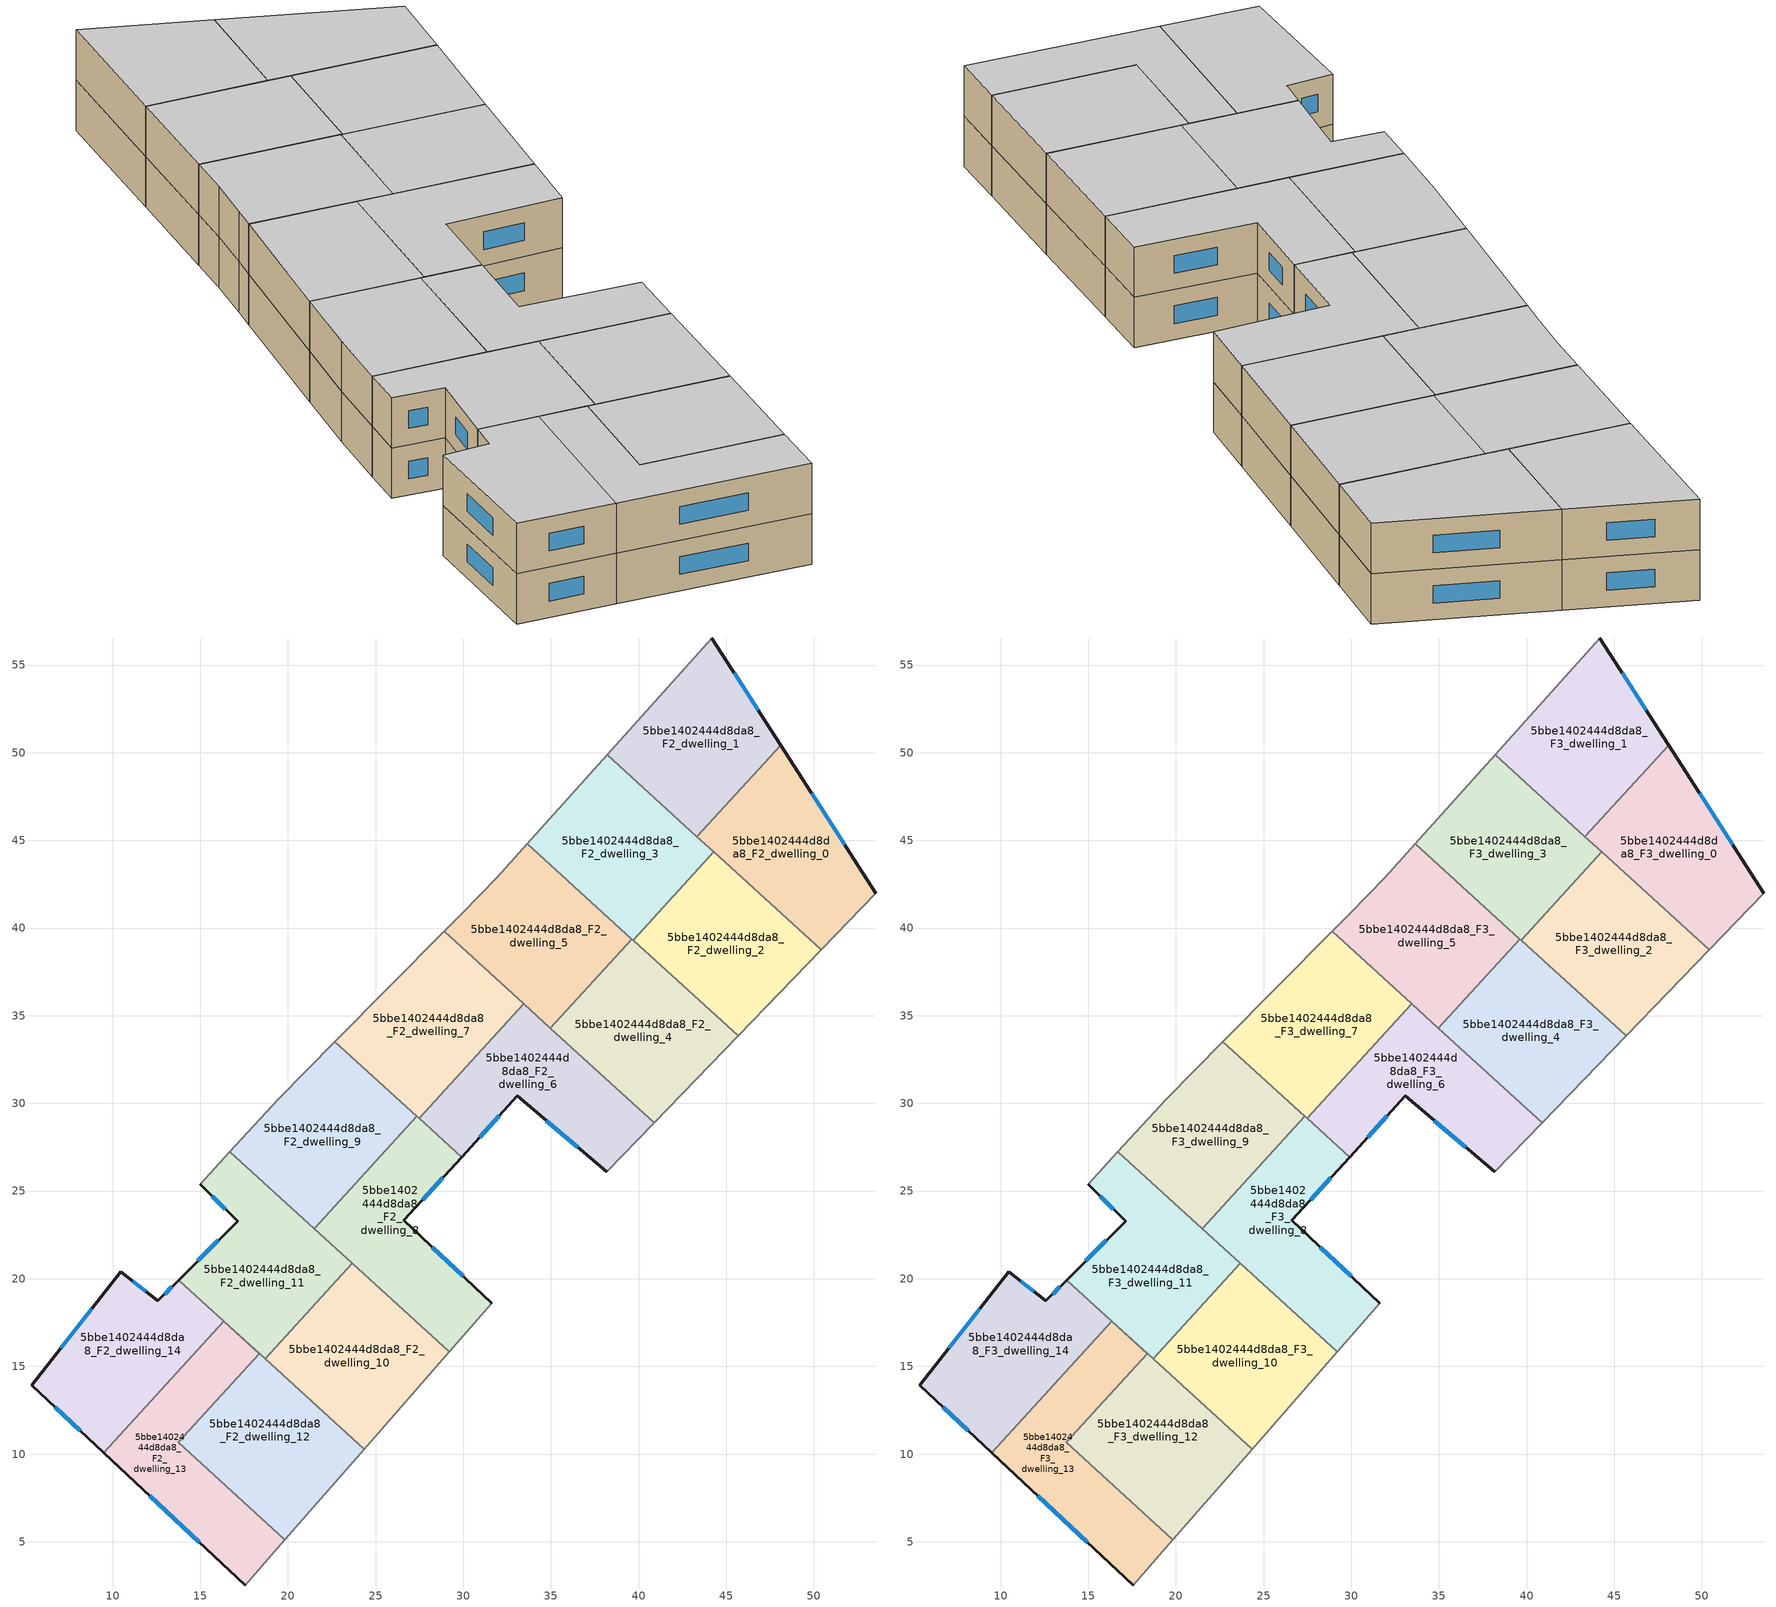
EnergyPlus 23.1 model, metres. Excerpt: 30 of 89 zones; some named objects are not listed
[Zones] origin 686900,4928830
5bbe1402444d8da8_F2_dwelling_0
 floor to 5bbe1402444d8da8_F1_dwelling_0 (EU_floor_Construction): 48.09,50.44 53.53,41.99 50.41,38.76 43.33,45.21 z6
 wall outside (EU_wall_Construction): 53.53,41.99 48.09,50.44 z6:9
 wall to 5bbe1402444d8da8_F2_dwelling_1 (EU_wall_Construction): 48.09,50.44 43.33,45.21 z6:9
 wall adiabatic (EU_wall_Construction): 50.41,38.76 53.53,41.99 z6:9
 wall to 5bbe1402444d8da8_F2_dwelling_2 (EU_wall_Construction): 44.28,44.35 50.41,38.76 z6:9
 wall to 5bbe1402444d8da8_F2_dwelling_3 (EU_wall_Construction): 43.33,45.21 44.28,44.35 z6:9
 window (EU_Window_Construction): 51.76,44.74 49.86,47.69 z6.98:8.02
5bbe1402444d8da8_F2_dwelling_1
 floor to 5bbe1402444d8da8_F1_dwelling_1 (EU_floor_Construction): 44.17,56.54 48.09,50.44 43.33,45.21 38.2,49.89 z6
 wall outside (EU_wall_Construction): 48.09,50.44 44.17,56.54 z6:9
 wall adiabatic (EU_wall_Construction): 44.17,56.54 38.2,49.89 z6:9
 wall to 5bbe1402444d8da8_F2_dwelling_3 (EU_wall_Construction): 38.2,49.89 43.33,45.21 z6:9
 window (EU_Window_Construction): 46.82,52.42 45.45,54.56 z6.98:8.02
5bbe1402444d8da8_F2_dwelling_10
 floor to 5bbe1402444d8da8_F1_dwelling_10 (EU_floor_Construction): 29.21,15.84 24.34,10.29 18.7,15.43 23.67,20.89 z6
 wall to 5bbe1402444d8da8_F2_dwelling_11 (EU_wall_Construction): 23.67,20.89 18.7,15.43 z6:9
 wall adiabatic (EU_wall_Construction): 24.34,10.29 29.21,15.84 z6:9
 wall to 5bbe1402444d8da8_F2_dwelling_12 (EU_wall_Construction): 18.7,15.43 24.34,10.29 z6:9
 wall to 5bbe1402444d8da8_F2_dwelling_8 (EU_wall_Construction): 29.21,15.84 23.67,20.89 z6:9
5bbe1402444d8da8_F2_dwelling_11
 floor to 5bbe1402444d8da8_F1_dwelling_11 (EU_floor_Construction): 23.67,20.89 18.7,15.43 13.77,19.92 17.13,23.29 14.99,25.38 16.69,27.25 z6
 wall outside (EU_wall_Construction): 14.99,25.38 17.13,23.29 13.77,19.92 z6:9
 wall adiabatic (EU_wall_Construction): 16.69,27.25 14.99,25.38 z6:9
 wall to 5bbe1402444d8da8_F2_dwelling_9 (EU_wall_Construction): 21.5,22.87 16.69,27.25 z6:9
 wall to 5bbe1402444d8da8_F2_dwelling_14 (EU_wall_Construction): 13.77,19.92 16.35,17.58 z6:9
 wall to 5bbe1402444d8da8_F2_dwelling_12 (EU_wall_Construction): 16.35,17.57 18.7,15.43 z6:9
 wall to 5bbe1402444d8da8_F2_dwelling_8 (EU_wall_Construction): 23.67,20.89 21.5,22.87 z6:9
 window (EU_Window_Construction): 16.04,22.2 14.86,21.02 / 15.68,24.7 16.43,23.97 z6.98:8.02
5bbe1402444d8da8_F2_dwelling_12
 floor to 5bbe1402444d8da8_F1_dwelling_12 (EU_floor_Construction): 18.37,15.73 16.35,17.58 24.34,10.29 19.83,5.13 13.75,10.66 z6
 wall to 5bbe1402444d8da8_F2_dwelling_13 (EU_wall_Construction): 16.35,17.58 18.37,15.73 13.75,10.66 19.83,5.13 z6:9
 wall adiabatic (EU_wall_Construction): 19.83,5.13 24.34,10.29 z6:9
5bbe1402444d8da8_F2_dwelling_13
 floor to 5bbe1402444d8da8_F1_dwelling_13 (EU_floor_Construction): 18.37,15.73 13.75,10.66 19.83,5.13 17.56,2.54 9.51,10.07 16.35,17.58 z6
 wall outside (EU_wall_Construction): 9.51,10.07 17.56,2.54 z6:9
 wall adiabatic (EU_wall_Construction): 17.56,2.54 19.83,5.13 z6:9
 wall to 5bbe1402444d8da8_F2_dwelling_14 (EU_wall_Construction): 16.35,17.58 9.51,10.07 z6:9
 window (EU_Window_Construction): 12.12,7.62 14.94,4.99 z6.98:8.02
5bbe1402444d8da8_F2_dwelling_14
 floor to 5bbe1402444d8da8_F1_dwelling_14 (EU_floor_Construction): 13.77,19.92 16.35,17.58 9.51,10.07 5.39,13.92 10.48,20.41 12.59,18.74 z6
 wall outside (EU_wall_Construction): 13.77,19.92 12.59,18.74 10.48,20.41 5.39,13.92 9.51,10.07 z6:9
 window (EU_Window_Construction): 6.73,12.67 8.17,11.32 / 8.82,18.3 7.04,16.03 / 11.9,19.28 11.16,19.86 / 13.39,19.54 12.97,19.12 z6.98:8.02
5bbe1402444d8da8_F2_dwelling_2
 floor to 5bbe1402444d8da8_F1_dwelling_2 (EU_floor_Construction): 50.41,38.76 45.67,33.85 39.69,39.31 44.28,44.34 z6
 wall adiabatic (EU_wall_Construction): 45.67,33.85 50.41,38.76 z6:9
 wall to 5bbe1402444d8da8_F2_dwelling_3 (EU_wall_Construction): 44.28,44.34 39.69,39.31 z6:9
 wall to 5bbe1402444d8da8_F2_dwelling_4 (EU_wall_Construction): 39.69,39.31 45.67,33.85 z6:9
5bbe1402444d8da8_F2_dwelling_3
 floor to 5bbe1402444d8da8_F1_dwelling_3 (EU_floor_Construction): 44.28,44.34 39.69,39.31 33.65,44.81 38.2,49.89 z6
 wall adiabatic (EU_wall_Construction): 38.2,49.89 33.65,44.81 z6:9
 wall to 5bbe1402444d8da8_F2_dwelling_5 (EU_wall_Construction): 33.65,44.81 39.61,39.38 z6:9
 wall to 5bbe1402444d8da8_F2_dwelling_4 (EU_wall_Construction): 39.61,39.38 39.69,39.31 z6:9
5bbe1402444d8da8_F2_dwelling_4
 floor to 5bbe1402444d8da8_F1_dwelling_4 (EU_floor_Construction): 45.67,33.85 40.89,28.89 34.97,34.28 39.61,39.38 z6
 wall to 5bbe1402444d8da8_F2_dwelling_5 (EU_wall_Construction): 39.61,39.38 34.97,34.28 z6:9
 wall adiabatic (EU_wall_Construction): 40.89,28.89 45.67,33.85 z6:9
 wall to 5bbe1402444d8da8_F2_dwelling_6 (EU_wall_Construction): 34.97,34.28 40.89,28.89 z6:9
5bbe1402444d8da8_F2_dwelling_5
 floor to 5bbe1402444d8da8_F1_dwelling_5 (EU_floor_Construction): 39.61,39.38 34.97,34.28 28.91,39.81 29.94,40.85 31.93,42.89 33.65,44.81 z6
 wall adiabatic (EU_wall_Construction): 33.65,44.81 31.93,42.89 29.94,40.85 28.91,39.81 z6:9
 wall to 5bbe1402444d8da8_F2_dwelling_7 (EU_wall_Construction): 28.91,39.81 33.44,35.67 z6:9
 wall to 5bbe1402444d8da8_F2_dwelling_6 (EU_wall_Construction): 33.44,35.67 34.97,34.28 z6:9
5bbe1402444d8da8_F2_dwelling_6
 floor to 5bbe1402444d8da8_F1_dwelling_6 (EU_floor_Construction): 40.89,28.89 38.19,26.09 33.09,30.43 29.9,26.94 27.49,29.14 33.44,35.67 z6
 wall outside (EU_wall_Construction): 29.9,26.94 33.09,30.43 38.19,26.09 z6:9
 wall adiabatic (EU_wall_Construction): 38.19,26.09 40.89,28.89 z6:9
 wall to 5bbe1402444d8da8_F2_dwelling_7 (EU_wall_Construction): 33.44,35.67 27.49,29.14 z6:9
 wall to 5bbe1402444d8da8_F2_dwelling_8 (EU_wall_Construction): 27.49,29.14 29.9,26.94 z6:9
 window (EU_Window_Construction): 34.75,29.02 36.53,27.51 / 30.94,28.08 32.05,29.3 z6.98:8.02
5bbe1402444d8da8_F2_dwelling_7
 floor to 5bbe1402444d8da8_F1_dwelling_7 (EU_floor_Construction): 33.44,35.67 27.49,29.14 27.34,29.27 22.68,33.52 28.91,39.81 z6
 wall to 5bbe1402444d8da8_F2_dwelling_9 (EU_wall_Construction): 22.68,33.52 27.34,29.27 z6:9
 wall adiabatic (EU_wall_Construction): 28.91,39.81 22.68,33.52 z6:9
 wall to 5bbe1402444d8da8_F2_dwelling_8 (EU_wall_Construction): 27.34,29.27 27.49,29.14 z6:9
5bbe1402444d8da8_F2_dwelling_8
 floor to 5bbe1402444d8da8_F1_dwelling_8 (EU_floor_Construction): 29.9,26.94 26.62,23.34 31.62,18.59 29.21,15.84 21.5,22.87 27.34,29.27 z6
 wall outside (EU_wall_Construction): 31.62,18.59 26.62,23.34 29.9,26.94 z6:9
 wall to 5bbe1402444d8da8_F2_dwelling_9 (EU_wall_Construction): 27.34,29.27 21.5,22.87 z6:9
 wall adiabatic (EU_wall_Construction): 29.21,15.84 31.62,18.59 z6:9
 window (EU_Window_Construction): 27.69,24.51 28.83,25.77 / 29.99,20.14 28.24,21.8 z6.98:8.02
5bbe1402444d8da8_F2_dwelling_9
 floor to 5bbe1402444d8da8_F1_dwelling_9 (EU_floor_Construction): 27.34,29.27 21.5,22.87 16.69,27.25 19.44,30.23 22.68,33.52 z6
 wall adiabatic (EU_wall_Construction): 22.68,33.52 19.44,30.23 16.69,27.25 z6:9
5bbe1402444d8da8_F3_dwelling_0
 floor to 5bbe1402444d8da8_F2_dwelling_0 (EU_floor_Construction): 48.09,50.44 53.53,41.99 50.41,38.76 43.33,45.21 z9
 wall outside (EU_wall_Construction): 53.53,41.99 48.09,50.44 z9:12
 wall to 5bbe1402444d8da8_F3_dwelling_1 (EU_wall_Construction): 48.09,50.44 43.33,45.21 z9:12
 wall adiabatic (EU_wall_Construction): 50.41,38.76 53.53,41.99 z9:12
 wall to 5bbe1402444d8da8_F3_dwelling_2 (EU_wall_Construction): 44.28,44.35 50.41,38.76 z9:12
 wall to 5bbe1402444d8da8_F3_dwelling_3 (EU_wall_Construction): 43.33,45.21 44.28,44.35 z9:12
 window (EU_Window_Construction): 51.76,44.74 49.86,47.69 z9.98:11.02
 ceiling to 5bbe1402444d8da8_F4_dwelling_0 (EU_floor_Construction): 50.41,38.76 53.53,41.99 48.09,50.44 43.33,45.21 z12
5bbe1402444d8da8_F3_dwelling_1
 floor to 5bbe1402444d8da8_F2_dwelling_1 (EU_floor_Construction): 44.17,56.54 48.09,50.44 43.33,45.21 38.2,49.89 z9
 wall outside (EU_wall_Construction): 48.09,50.44 44.17,56.54 z9:12
 wall adiabatic (EU_wall_Construction): 44.17,56.54 38.2,49.89 z9:12
 wall to 5bbe1402444d8da8_F3_dwelling_3 (EU_wall_Construction): 38.2,49.89 43.33,45.21 z9:12
 window (EU_Window_Construction): 46.82,52.42 45.45,54.56 z9.98:11.02
 ceiling to 5bbe1402444d8da8_F4_dwelling_1 (EU_floor_Construction): 43.33,45.21 48.09,50.44 44.17,56.54 38.2,49.89 z12
5bbe1402444d8da8_F3_dwelling_10
 floor to 5bbe1402444d8da8_F2_dwelling_10 (EU_floor_Construction): 29.21,15.84 24.34,10.29 18.7,15.43 23.67,20.89 z9
 wall to 5bbe1402444d8da8_F3_dwelling_11 (EU_wall_Construction): 23.67,20.89 18.7,15.43 z9:12
 wall adiabatic (EU_wall_Construction): 24.34,10.29 29.21,15.84 z9:12
 wall to 5bbe1402444d8da8_F3_dwelling_12 (EU_wall_Construction): 18.7,15.43 24.34,10.29 z9:12
 wall to 5bbe1402444d8da8_F3_dwelling_8 (EU_wall_Construction): 29.21,15.84 23.67,20.89 z9:12
 ceiling to 5bbe1402444d8da8_F4_dwelling_10 (EU_floor_Construction): 24.34,10.29 29.21,15.84 23.67,20.89 18.7,15.43 z12
5bbe1402444d8da8_F3_dwelling_11
 floor to 5bbe1402444d8da8_F2_dwelling_11 (EU_floor_Construction): 23.67,20.89 18.7,15.43 13.77,19.92 17.13,23.29 14.99,25.38 16.69,27.25 z9
 wall outside (EU_wall_Construction): 14.99,25.38 17.13,23.29 13.77,19.92 z9:12
 wall adiabatic (EU_wall_Construction): 16.69,27.25 14.99,25.38 z9:12
 wall to 5bbe1402444d8da8_F3_dwelling_9 (EU_wall_Construction): 21.5,22.87 16.69,27.25 z9:12
 wall to 5bbe1402444d8da8_F3_dwelling_14 (EU_wall_Construction): 13.77,19.92 16.35,17.58 z9:12
 wall to 5bbe1402444d8da8_F3_dwelling_12 (EU_wall_Construction): 16.35,17.57 18.7,15.43 z9:12
 wall to 5bbe1402444d8da8_F3_dwelling_8 (EU_wall_Construction): 23.67,20.89 21.5,22.87 z9:12
 window (EU_Window_Construction): 16.04,22.2 14.86,21.02 / 15.68,24.7 16.43,23.97 z9.98:11.02
 ceiling to 5bbe1402444d8da8_F4_dwelling_11 (EU_floor_Construction): 18.7,15.43 23.67,20.89 16.69,27.25 14.99,25.38 17.13,23.29 13.77,19.92 z12
5bbe1402444d8da8_F3_dwelling_12
 floor to 5bbe1402444d8da8_F2_dwelling_12 (EU_floor_Construction): 18.37,15.73 16.35,17.58 24.34,10.29 19.83,5.13 13.75,10.66 z9
 wall to 5bbe1402444d8da8_F3_dwelling_13 (EU_wall_Construction): 16.35,17.58 18.37,15.73 13.75,10.66 19.83,5.13 z9:12
 wall adiabatic (EU_wall_Construction): 19.83,5.13 24.34,10.29 z9:12
 ceiling to 5bbe1402444d8da8_F4_dwelling_12 (EU_floor_Construction): 19.83,5.13 24.34,10.29 16.35,17.58 18.37,15.73 13.75,10.66 z12
5bbe1402444d8da8_F3_dwelling_13
 floor to 5bbe1402444d8da8_F2_dwelling_13 (EU_floor_Construction): 18.37,15.73 13.75,10.66 19.83,5.13 17.56,2.54 9.51,10.07 16.35,17.58 z9
 wall outside (EU_wall_Construction): 9.51,10.07 17.56,2.54 z9:12
 wall adiabatic (EU_wall_Construction): 17.56,2.54 19.83,5.13 z9:12
 wall to 5bbe1402444d8da8_F3_dwelling_14 (EU_wall_Construction): 16.35,17.58 9.51,10.07 z9:12
 window (EU_Window_Construction): 12.12,7.62 14.94,4.99 z9.98:11.02
 ceiling to 5bbe1402444d8da8_F4_dwelling_13 (EU_floor_Construction): 17.56,2.54 19.83,5.13 13.75,10.66 18.37,15.73 16.35,17.58 9.51,10.07 z12
5bbe1402444d8da8_F3_dwelling_14
 floor to 5bbe1402444d8da8_F2_dwelling_14 (EU_floor_Construction): 13.77,19.92 16.35,17.58 9.51,10.07 5.39,13.92 10.48,20.41 12.59,18.74 z9
 wall outside (EU_wall_Construction): 13.77,19.92 12.59,18.74 10.48,20.41 5.39,13.92 9.51,10.07 z9:12
 window (EU_Window_Construction): 6.73,12.67 8.17,11.32 / 8.82,18.3 7.04,16.03 / 11.9,19.28 11.16,19.86 / 13.39,19.54 12.97,19.12 z9.98:11.02
 ceiling to 5bbe1402444d8da8_F4_dwelling_14 (EU_floor_Construction): 9.51,10.07 16.35,17.58 13.77,19.92 12.59,18.74 10.48,20.41 5.39,13.92 z12
5bbe1402444d8da8_F3_dwelling_2
 floor to 5bbe1402444d8da8_F2_dwelling_2 (EU_floor_Construction): 50.41,38.76 45.67,33.85 39.69,39.31 44.28,44.34 z9
 wall adiabatic (EU_wall_Construction): 45.67,33.85 50.41,38.76 z9:12
 wall to 5bbe1402444d8da8_F3_dwelling_3 (EU_wall_Construction): 44.28,44.34 39.69,39.31 z9:12
 wall to 5bbe1402444d8da8_F3_dwelling_4 (EU_wall_Construction): 39.69,39.31 45.67,33.85 z9:12
 ceiling to 5bbe1402444d8da8_F4_dwelling_2 (EU_floor_Construction): 45.67,33.85 50.41,38.76 44.28,44.34 39.69,39.31 z12
5bbe1402444d8da8_F3_dwelling_3
 floor to 5bbe1402444d8da8_F2_dwelling_3 (EU_floor_Construction): 44.28,44.34 39.69,39.31 33.65,44.81 38.2,49.89 z9
 wall adiabatic (EU_wall_Construction): 38.2,49.89 33.65,44.81 z9:12
 wall to 5bbe1402444d8da8_F3_dwelling_5 (EU_wall_Construction): 33.65,44.81 39.61,39.38 z9:12
 wall to 5bbe1402444d8da8_F3_dwelling_4 (EU_wall_Construction): 39.61,39.38 39.69,39.31 z9:12
 ceiling to 5bbe1402444d8da8_F4_dwelling_3 (EU_floor_Construction): 39.69,39.31 44.28,44.34 38.2,49.89 33.65,44.81 z12
5bbe1402444d8da8_F3_dwelling_4
 floor to 5bbe1402444d8da8_F2_dwelling_4 (EU_floor_Construction): 45.67,33.85 40.89,28.89 34.97,34.28 39.61,39.38 z9
 wall to 5bbe1402444d8da8_F3_dwelling_5 (EU_wall_Construction): 39.61,39.38 34.97,34.28 z9:12
 wall adiabatic (EU_wall_Construction): 40.89,28.89 45.67,33.85 z9:12
 wall to 5bbe1402444d8da8_F3_dwelling_6 (EU_wall_Construction): 34.97,34.28 40.89,28.89 z9:12
 ceiling to 5bbe1402444d8da8_F4_dwelling_4 (EU_floor_Construction): 40.89,28.89 45.67,33.85 39.61,39.38 34.97,34.28 z12
5bbe1402444d8da8_F3_dwelling_5
 floor to 5bbe1402444d8da8_F2_dwelling_5 (EU_floor_Construction): 39.61,39.38 34.97,34.28 28.91,39.81 29.94,40.85 31.93,42.89 33.65,44.81 z9
 wall adiabatic (EU_wall_Construction): 33.65,44.81 31.93,42.89 29.94,40.85 28.91,39.81 z9:12
 wall to 5bbe1402444d8da8_F3_dwelling_7 (EU_wall_Construction): 28.91,39.81 33.44,35.67 z9:12
 wall to 5bbe1402444d8da8_F3_dwelling_6 (EU_wall_Construction): 33.44,35.67 34.97,34.28 z9:12
 ceiling to 5bbe1402444d8da8_F4_dwelling_5 (EU_floor_Construction): 34.97,34.28 39.61,39.38 33.65,44.81 31.93,42.89 29.94,40.85 28.91,39.81 z12
5bbe1402444d8da8_F3_dwelling_6
 floor to 5bbe1402444d8da8_F2_dwelling_6 (EU_floor_Construction): 40.89,28.89 38.19,26.09 33.09,30.43 29.9,26.94 27.49,29.14 33.44,35.67 z9
 wall outside (EU_wall_Construction): 29.9,26.94 33.09,30.43 38.19,26.09 z9:12
 wall adiabatic (EU_wall_Construction): 38.19,26.09 40.89,28.89 z9:12
 wall to 5bbe1402444d8da8_F3_dwelling_7 (EU_wall_Construction): 33.44,35.67 27.49,29.14 z9:12
 wall to 5bbe1402444d8da8_F3_dwelling_8 (EU_wall_Construction): 27.49,29.14 29.9,26.94 z9:12
 window (EU_Window_Construction): 34.75,29.02 36.53,27.51 / 30.94,28.08 32.05,29.3 z9.98:11.02
 ceiling to 5bbe1402444d8da8_F4_dwelling_6 (EU_floor_Construction): 38.19,26.09 40.89,28.89 33.44,35.67 27.49,29.14 29.9,26.94 33.09,30.43 z12
5bbe1402444d8da8_F3_dwelling_7
 floor to 5bbe1402444d8da8_F2_dwelling_7 (EU_floor_Construction): 33.44,35.67 27.49,29.14 27.34,29.27 22.68,33.52 28.91,39.81 z9
 wall to 5bbe1402444d8da8_F3_dwelling_9 (EU_wall_Construction): 22.68,33.52 27.34,29.27 z9:12
 wall adiabatic (EU_wall_Construction): 28.91,39.81 22.68,33.52 z9:12
 wall to 5bbe1402444d8da8_F3_dwelling_8 (EU_wall_Construction): 27.34,29.27 27.49,29.14 z9:12
 ceiling to 5bbe1402444d8da8_F4_dwelling_7 (EU_floor_Construction): 27.49,29.14 33.44,35.67 28.91,39.81 22.68,33.52 27.34,29.27 z12
5bbe1402444d8da8_F3_dwelling_8
 floor to 5bbe1402444d8da8_F2_dwelling_8 (EU_floor_Construction): 29.9,26.94 26.62,23.34 31.62,18.59 29.21,15.84 21.5,22.87 27.34,29.27 z9
 wall outside (EU_wall_Construction): 31.62,18.59 26.62,23.34 29.9,26.94 z9:12
 wall to 5bbe1402444d8da8_F3_dwelling_9 (EU_wall_Construction): 27.34,29.27 21.5,22.87 z9:12
 wall adiabatic (EU_wall_Construction): 29.21,15.84 31.62,18.59 z9:12
 window (EU_Window_Construction): 27.69,24.51 28.83,25.77 / 29.99,20.14 28.24,21.8 z9.98:11.02
 ceiling to 5bbe1402444d8da8_F4_dwelling_8 (EU_floor_Construction): 29.21,15.84 31.62,18.59 26.62,23.34 29.9,26.94 27.34,29.27 21.5,22.87 z12
5bbe1402444d8da8_F3_dwelling_9
 floor to 5bbe1402444d8da8_F2_dwelling_9 (EU_floor_Construction): 27.34,29.27 21.5,22.87 16.69,27.25 19.44,30.23 22.68,33.52 z9
 wall adiabatic (EU_wall_Construction): 22.68,33.52 19.44,30.23 16.69,27.25 z9:12
 ceiling to 5bbe1402444d8da8_F4_dwelling_9 (EU_floor_Construction): 21.5,22.87 27.34,29.27 22.68,33.52 19.44,30.23 16.69,27.25 z12
[Building]
EU S2 Campaign: North Axis=0; Terrain=City; Solar Distribution=FullExterior
[Site:Location]
Bologna: Latitude=44.5; Longitude=11.25; Time Zone=1; Elevation=37
[SizingPeriod:WeatherFileDays]
AnnualSizingPeriod: Begin Month=1; Begin Day of Month=1; End Month=12; End Day of Month=31; Day of Week for Start Day=Monday; Use Weather File Daylight Saving Period=No; Use Weather File Rain and Snow Indicators=No
[MATERIAL]
EU_InternalMass_Material: Roughness=MediumRough; Thickness=0.1; Conductivity=1; Density=1800; Specific Heat=900; Thermal Absorptance=0.9; Solar Absorptance=0.7; Visible Absorptance=0.7
[MATERIAL:NOMASS] Roughness=MediumRough; Thermal Absorptance=0.9; Solar Absorptance=0.7; Visible Absorptance=0.7
Name | Thermal Resistance
EU_wall_NoMass | 0.905828
EU_floor_NoMass | 0.67114
[WINDOWMATERIAL:SIMPLEGLAZINGSYSTEM]
EU_Window_SimpleGlazing: UFactor=4.52486; Solar Heat Gain Coefficient=0.85; Visible Transmittance=0.85
[CONSTRUCTION]
EU_wall_Construction: EU_wall_NoMass
EU_floor_Construction: EU_floor_NoMass
EU_Window_Construction: EU_Window_SimpleGlazing
EU_InternalMass_Construction: EU_InternalMass_Material
[ZONE] Type=1; Multiplier=1; Ceiling Height=autocalculate; Floor Area=autocalculate; Part of Total Floor Area=Yes
Name | Volume
5bbe1402444d8da8_F2_dwelling_0; 5bbe1402444d8da8_F3_dwelling_0 | 167.535
5bbe1402444d8da8_F2_dwelling_1; 5bbe1402444d8da8_F3_dwelling_1 | 167.533
5bbe1402444d8da8_F2_dwelling_10; 5bbe1402444d8da8_F3_dwelling_10; 5bbe1402444d8da8_F2_dwelling_14; 5bbe1402444d8da8_F3_dwelling_14 | 167.552
5bbe1402444d8da8_F2_dwelling_11; 5bbe1402444d8da8_F3_dwelling_11 | 167.54
5bbe1402444d8da8_F2_dwelling_12; 5bbe1402444d8da8_F3_dwelling_12; 5bbe1402444d8da8_F2_dwelling_7; 5bbe1402444d8da8_F3_dwelling_7 | 167.568
5bbe1402444d8da8_F2_dwelling_13; 5bbe1402444d8da8_F3_dwelling_13 | 167.542
5bbe1402444d8da8_F2_dwelling_2; 5bbe1402444d8da8_F3_dwelling_2; 5bbe1402444d8da8_F2_dwelling_3; 5bbe1402444d8da8_F3_dwelling_3 | 167.539
5bbe1402444d8da8_F2_dwelling_4; 5bbe1402444d8da8_F3_dwelling_4 | 167.564
5bbe1402444d8da8_F2_dwelling_5; 5bbe1402444d8da8_F3_dwelling_5 | 167.576
5bbe1402444d8da8_F2_dwelling_6; 5bbe1402444d8da8_F3_dwelling_6 | 167.566
5bbe1402444d8da8_F2_dwelling_8; 5bbe1402444d8da8_F3_dwelling_8 | 167.575
5bbe1402444d8da8_F2_dwelling_9; 5bbe1402444d8da8_F3_dwelling_9 | 167.561
[INTERNALMASS] Construction=EU_InternalMass_Construction
Name | Zone or ZoneList | Surface Area
5bbe1402444d8da8_F2_dwelling_0_EU_InternalMass | 5bbe1402444d8da8_F2_dwelling_0 | 55.846
5bbe1402444d8da8_F2_dwelling_1_EU_InternalMass | 5bbe1402444d8da8_F2_dwelling_1 | 55.8468
5bbe1402444d8da8_F2_dwelling_2_EU_InternalMass | 5bbe1402444d8da8_F2_dwelling_2 | 55.8483
5bbe1402444d8da8_F2_dwelling_3_EU_InternalMass | 5bbe1402444d8da8_F2_dwelling_3 | 55.8481
5bbe1402444d8da8_F2_dwelling_4_EU_InternalMass | 5bbe1402444d8da8_F2_dwelling_4 | 55.8535
5bbe1402444d8da8_F2_dwelling_5_EU_InternalMass | 5bbe1402444d8da8_F2_dwelling_5 | 55.8589
5bbe1402444d8da8_F2_dwelling_6_EU_InternalMass | 5bbe1402444d8da8_F2_dwelling_6 | 55.8542
5bbe1402444d8da8_F2_dwelling_7_EU_InternalMass | 5bbe1402444d8da8_F2_dwelling_7 | 55.8554
5bbe1402444d8da8_F2_dwelling_8_EU_InternalMass | 5bbe1402444d8da8_F2_dwelling_8 | 55.8582
5bbe1402444d8da8_F2_dwelling_9_EU_InternalMass | 5bbe1402444d8da8_F2_dwelling_9 | 55.8537
5bbe1402444d8da8_F2_dwelling_10_EU_InternalMass | 5bbe1402444d8da8_F2_dwelling_10 | 55.85
5bbe1402444d8da8_F2_dwelling_11_EU_InternalMass | 5bbe1402444d8da8_F2_dwelling_11 | 55.8459
5bbe1402444d8da8_F2_dwelling_12_EU_InternalMass | 5bbe1402444d8da8_F2_dwelling_12 | 55.857
5bbe1402444d8da8_F2_dwelling_13_EU_InternalMass | 5bbe1402444d8da8_F2_dwelling_13 | 55.847
5bbe1402444d8da8_F2_dwelling_14_EU_InternalMass | 5bbe1402444d8da8_F2_dwelling_14 | 55.8494
5bbe1402444d8da8_F3_dwelling_0_EU_InternalMass | 5bbe1402444d8da8_F3_dwelling_0 | 55.846
5bbe1402444d8da8_F3_dwelling_1_EU_InternalMass | 5bbe1402444d8da8_F3_dwelling_1 | 55.8468
5bbe1402444d8da8_F3_dwelling_2_EU_InternalMass | 5bbe1402444d8da8_F3_dwelling_2 | 55.8483
5bbe1402444d8da8_F3_dwelling_3_EU_InternalMass | 5bbe1402444d8da8_F3_dwelling_3 | 55.8481
5bbe1402444d8da8_F3_dwelling_4_EU_InternalMass | 5bbe1402444d8da8_F3_dwelling_4 | 55.8535
5bbe1402444d8da8_F3_dwelling_5_EU_InternalMass | 5bbe1402444d8da8_F3_dwelling_5 | 55.8589
5bbe1402444d8da8_F3_dwelling_6_EU_InternalMass | 5bbe1402444d8da8_F3_dwelling_6 | 55.8542
5bbe1402444d8da8_F3_dwelling_7_EU_InternalMass | 5bbe1402444d8da8_F3_dwelling_7 | 55.8554
5bbe1402444d8da8_F3_dwelling_8_EU_InternalMass | 5bbe1402444d8da8_F3_dwelling_8 | 55.8582
5bbe1402444d8da8_F3_dwelling_9_EU_InternalMass | 5bbe1402444d8da8_F3_dwelling_9 | 55.8537
5bbe1402444d8da8_F3_dwelling_10_EU_InternalMass | 5bbe1402444d8da8_F3_dwelling_10 | 55.85
5bbe1402444d8da8_F3_dwelling_11_EU_InternalMass | 5bbe1402444d8da8_F3_dwelling_11 | 55.8459
5bbe1402444d8da8_F3_dwelling_12_EU_InternalMass | 5bbe1402444d8da8_F3_dwelling_12 | 55.857
5bbe1402444d8da8_F3_dwelling_13_EU_InternalMass | 5bbe1402444d8da8_F3_dwelling_13 | 55.847
5bbe1402444d8da8_F3_dwelling_14_EU_InternalMass | 5bbe1402444d8da8_F3_dwelling_14 | 55.8494
[OTHEREQUIPMENT] Fuel Type=Electricity; Design Level Calculation Method=Watts/Area; Power per Zone Floor Area=1; Fraction Latent=0; Fraction Radiant=0; Fraction Lost=0; Carbon Dioxide Generation Rate=0; EndUse Subcategory=EU_Step8_InternalGains
Name | Zone or ZoneList or Space or SpaceList | Schedule
EU_Step8_InternalGain_5bbe1402444d8da8_F2_dwelling_0_f000 | 5bbe1402444d8da8_F2_dwelling_0 | EU_Step8_GainSchedule_5bbe1402444d8da8_F2_dwelling_0_f000
EU_Step8_InternalGain_5bbe1402444d8da8_F2_dwelling_1_f000 | 5bbe1402444d8da8_F2_dwelling_1 | EU_Step8_GainSchedule_5bbe1402444d8da8_F2_dwelling_1_f000
EU_Step8_InternalGain_5bbe1402444d8da8_F2_dwelling_2_f000 | 5bbe1402444d8da8_F2_dwelling_2 | EU_Step8_GainSchedule_5bbe1402444d8da8_F2_dwelling_2_f000
EU_Step8_InternalGain_5bbe1402444d8da8_F2_dwelling_3_f000 | 5bbe1402444d8da8_F2_dwelling_3 | EU_Step8_GainSchedule_5bbe1402444d8da8_F2_dwelling_3_f000
EU_Step8_InternalGain_5bbe1402444d8da8_F2_dwelling_4_f000 | 5bbe1402444d8da8_F2_dwelling_4 | EU_Step8_GainSchedule_5bbe1402444d8da8_F2_dwelling_4_f000
EU_Step8_InternalGain_5bbe1402444d8da8_F2_dwelling_5_f000 | 5bbe1402444d8da8_F2_dwelling_5 | EU_Step8_GainSchedule_5bbe1402444d8da8_F2_dwelling_5_f000
EU_Step8_InternalGain_5bbe1402444d8da8_F2_dwelling_6_f000 | 5bbe1402444d8da8_F2_dwelling_6 | EU_Step8_GainSchedule_5bbe1402444d8da8_F2_dwelling_6_f000
EU_Step8_InternalGain_5bbe1402444d8da8_F2_dwelling_7_f000 | 5bbe1402444d8da8_F2_dwelling_7 | EU_Step8_GainSchedule_5bbe1402444d8da8_F2_dwelling_7_f000
EU_Step8_InternalGain_5bbe1402444d8da8_F2_dwelling_8_f000 | 5bbe1402444d8da8_F2_dwelling_8 | EU_Step8_GainSchedule_5bbe1402444d8da8_F2_dwelling_8_f000
EU_Step8_InternalGain_5bbe1402444d8da8_F2_dwelling_9_f000 | 5bbe1402444d8da8_F2_dwelling_9 | EU_Step8_GainSchedule_5bbe1402444d8da8_F2_dwelling_9_f000
EU_Step8_InternalGain_5bbe1402444d8da8_F2_dwelling_10_f000 | 5bbe1402444d8da8_F2_dwelling_10 | EU_Step8_GainSchedule_5bbe1402444d8da8_F2_dwelling_10_f000
EU_Step8_InternalGain_5bbe1402444d8da8_F2_dwelling_11_f000 | 5bbe1402444d8da8_F2_dwelling_11 | EU_Step8_GainSchedule_5bbe1402444d8da8_F2_dwelling_11_f000
EU_Step8_InternalGain_5bbe1402444d8da8_F2_dwelling_12_f000 | 5bbe1402444d8da8_F2_dwelling_12 | EU_Step8_GainSchedule_5bbe1402444d8da8_F2_dwelling_12_f000
EU_Step8_InternalGain_5bbe1402444d8da8_F2_dwelling_13_f000 | 5bbe1402444d8da8_F2_dwelling_13 | EU_Step8_GainSchedule_5bbe1402444d8da8_F2_dwelling_13_f000
EU_Step8_InternalGain_5bbe1402444d8da8_F2_dwelling_14_f000 | 5bbe1402444d8da8_F2_dwelling_14 | EU_Step8_GainSchedule_5bbe1402444d8da8_F2_dwelling_14_f000
EU_Step8_InternalGain_5bbe1402444d8da8_F3_dwelling_0_f000 | 5bbe1402444d8da8_F3_dwelling_0 | EU_Step8_GainSchedule_5bbe1402444d8da8_F3_dwelling_0_f000
EU_Step8_InternalGain_5bbe1402444d8da8_F3_dwelling_1_f000 | 5bbe1402444d8da8_F3_dwelling_1 | EU_Step8_GainSchedule_5bbe1402444d8da8_F3_dwelling_1_f000
EU_Step8_InternalGain_5bbe1402444d8da8_F3_dwelling_2_f000 | 5bbe1402444d8da8_F3_dwelling_2 | EU_Step8_GainSchedule_5bbe1402444d8da8_F3_dwelling_2_f000
EU_Step8_InternalGain_5bbe1402444d8da8_F3_dwelling_3_f000 | 5bbe1402444d8da8_F3_dwelling_3 | EU_Step8_GainSchedule_5bbe1402444d8da8_F3_dwelling_3_f000
EU_Step8_InternalGain_5bbe1402444d8da8_F3_dwelling_4_f000 | 5bbe1402444d8da8_F3_dwelling_4 | EU_Step8_GainSchedule_5bbe1402444d8da8_F3_dwelling_4_f000
EU_Step8_InternalGain_5bbe1402444d8da8_F3_dwelling_5_f000 | 5bbe1402444d8da8_F3_dwelling_5 | EU_Step8_GainSchedule_5bbe1402444d8da8_F3_dwelling_5_f000
EU_Step8_InternalGain_5bbe1402444d8da8_F3_dwelling_6_f000 | 5bbe1402444d8da8_F3_dwelling_6 | EU_Step8_GainSchedule_5bbe1402444d8da8_F3_dwelling_6_f000
EU_Step8_InternalGain_5bbe1402444d8da8_F3_dwelling_7_f000 | 5bbe1402444d8da8_F3_dwelling_7 | EU_Step8_GainSchedule_5bbe1402444d8da8_F3_dwelling_7_f000
EU_Step8_InternalGain_5bbe1402444d8da8_F3_dwelling_8_f000 | 5bbe1402444d8da8_F3_dwelling_8 | EU_Step8_GainSchedule_5bbe1402444d8da8_F3_dwelling_8_f000
EU_Step8_InternalGain_5bbe1402444d8da8_F3_dwelling_9_f000 | 5bbe1402444d8da8_F3_dwelling_9 | EU_Step8_GainSchedule_5bbe1402444d8da8_F3_dwelling_9_f000
EU_Step8_InternalGain_5bbe1402444d8da8_F3_dwelling_10_f000 | 5bbe1402444d8da8_F3_dwelling_10 | EU_Step8_GainSchedule_5bbe1402444d8da8_F3_dwelling_10_f000
EU_Step8_InternalGain_5bbe1402444d8da8_F3_dwelling_11_f000 | 5bbe1402444d8da8_F3_dwelling_11 | EU_Step8_GainSchedule_5bbe1402444d8da8_F3_dwelling_11_f000
EU_Step8_InternalGain_5bbe1402444d8da8_F3_dwelling_12_f000 | 5bbe1402444d8da8_F3_dwelling_12 | EU_Step8_GainSchedule_5bbe1402444d8da8_F3_dwelling_12_f000
EU_Step8_InternalGain_5bbe1402444d8da8_F3_dwelling_13_f000 | 5bbe1402444d8da8_F3_dwelling_13 | EU_Step8_GainSchedule_5bbe1402444d8da8_F3_dwelling_13_f000
EU_Step8_InternalGain_5bbe1402444d8da8_F3_dwelling_14_f000 | 5bbe1402444d8da8_F3_dwelling_14 | EU_Step8_GainSchedule_5bbe1402444d8da8_F3_dwelling_14_f000
[ZONEVENTILATION:DESIGNFLOWRATE] Schedule=EU_AlwaysOn; Design Flow Rate Calculation Method=AirChanges/Hour; Air Changes per Hour=0.73129; Ventilation Type=Natural; Fan Pressure Rise=0; Fan Total Efficiency=1; Constant Term Coefficient=1; Temperature Term Coefficient=0; Velocity Term Coefficient=0; Velocity Squared Term Coefficient=0; Minimum Indoor Temperature=-100; Maximum Indoor Temperature=100; Delta Temperature=-100; Minimum Outdoor Temperature=-100; Maximum Outdoor Temperature=100; Maximum Wind Speed=40
Name | Zone or ZoneList or Space or SpaceList
EU_ConstantAir_5bbe1402444d8da8_F2_dwelling_0 | 5bbe1402444d8da8_F2_dwelling_0
EU_ConstantAir_5bbe1402444d8da8_F2_dwelling_1 | 5bbe1402444d8da8_F2_dwelling_1
EU_ConstantAir_5bbe1402444d8da8_F2_dwelling_2 | 5bbe1402444d8da8_F2_dwelling_2
EU_ConstantAir_5bbe1402444d8da8_F2_dwelling_3 | 5bbe1402444d8da8_F2_dwelling_3
EU_ConstantAir_5bbe1402444d8da8_F2_dwelling_4 | 5bbe1402444d8da8_F2_dwelling_4
EU_ConstantAir_5bbe1402444d8da8_F2_dwelling_5 | 5bbe1402444d8da8_F2_dwelling_5
EU_ConstantAir_5bbe1402444d8da8_F2_dwelling_6 | 5bbe1402444d8da8_F2_dwelling_6
EU_ConstantAir_5bbe1402444d8da8_F2_dwelling_7 | 5bbe1402444d8da8_F2_dwelling_7
EU_ConstantAir_5bbe1402444d8da8_F2_dwelling_8 | 5bbe1402444d8da8_F2_dwelling_8
EU_ConstantAir_5bbe1402444d8da8_F2_dwelling_9 | 5bbe1402444d8da8_F2_dwelling_9
EU_ConstantAir_5bbe1402444d8da8_F2_dwelling_10 | 5bbe1402444d8da8_F2_dwelling_10
EU_ConstantAir_5bbe1402444d8da8_F2_dwelling_11 | 5bbe1402444d8da8_F2_dwelling_11
EU_ConstantAir_5bbe1402444d8da8_F2_dwelling_12 | 5bbe1402444d8da8_F2_dwelling_12
EU_ConstantAir_5bbe1402444d8da8_F2_dwelling_13 | 5bbe1402444d8da8_F2_dwelling_13
EU_ConstantAir_5bbe1402444d8da8_F2_dwelling_14 | 5bbe1402444d8da8_F2_dwelling_14
EU_ConstantAir_5bbe1402444d8da8_F3_dwelling_0 | 5bbe1402444d8da8_F3_dwelling_0
EU_ConstantAir_5bbe1402444d8da8_F3_dwelling_1 | 5bbe1402444d8da8_F3_dwelling_1
EU_ConstantAir_5bbe1402444d8da8_F3_dwelling_2 | 5bbe1402444d8da8_F3_dwelling_2
EU_ConstantAir_5bbe1402444d8da8_F3_dwelling_3 | 5bbe1402444d8da8_F3_dwelling_3
EU_ConstantAir_5bbe1402444d8da8_F3_dwelling_4 | 5bbe1402444d8da8_F3_dwelling_4
EU_ConstantAir_5bbe1402444d8da8_F3_dwelling_5 | 5bbe1402444d8da8_F3_dwelling_5
EU_ConstantAir_5bbe1402444d8da8_F3_dwelling_6 | 5bbe1402444d8da8_F3_dwelling_6
EU_ConstantAir_5bbe1402444d8da8_F3_dwelling_7 | 5bbe1402444d8da8_F3_dwelling_7
EU_ConstantAir_5bbe1402444d8da8_F3_dwelling_8 | 5bbe1402444d8da8_F3_dwelling_8
EU_ConstantAir_5bbe1402444d8da8_F3_dwelling_9 | 5bbe1402444d8da8_F3_dwelling_9
EU_ConstantAir_5bbe1402444d8da8_F3_dwelling_10 | 5bbe1402444d8da8_F3_dwelling_10
EU_ConstantAir_5bbe1402444d8da8_F3_dwelling_11 | 5bbe1402444d8da8_F3_dwelling_11
EU_ConstantAir_5bbe1402444d8da8_F3_dwelling_12 | 5bbe1402444d8da8_F3_dwelling_12
EU_ConstantAir_5bbe1402444d8da8_F3_dwelling_13 | 5bbe1402444d8da8_F3_dwelling_13
EU_ConstantAir_5bbe1402444d8da8_F3_dwelling_14 | 5bbe1402444d8da8_F3_dwelling_14
[HVACTEMPLATE:ZONE:IDEALLOADSAIRSYSTEM] System Availability Schedule=EU_AlwaysOn; Maximum Heating Supply Air Temperature=50; Minimum Cooling Supply Air Temperature=13; Maximum Heating Supply Air Humidity Ratio=0.0156; Minimum Cooling Supply Air Humidity Ratio=0.0077; Heating Limit=NoLimit; Cooling Limit=NoLimit; Heating Availability Schedule=EU_AlwaysOn; Cooling Availability Schedule=EU_CoolingOff; Dehumidification Control Type=ConstantSensibleHeatRatio; Cooling Sensible Heat Ratio=0.7; Dehumidification Setpoint=60; Humidification Control Type=None; Humidification Setpoint=30; Outdoor Air Method=None; Outdoor Air Flow Rate per Person=0.00944; Outdoor Air Flow Rate per Zone Floor Area=0; Outdoor Air Flow Rate per Zone=0; Demand Controlled Ventilation Type=None; Outdoor Air Economizer Type=NoEconomizer; Heat Recovery Type=None; Sensible Heat Recovery Effectiveness=0.7; Latent Heat Recovery Effectiveness=0.65
Name | Template Thermostat
5bbe1402444d8da8_F2_dwelling_0 | EU_HeatOnly_5bbe1402444d8da8_F2_dwelling_0
5bbe1402444d8da8_F2_dwelling_1 | EU_HeatOnly_5bbe1402444d8da8_F2_dwelling_1
5bbe1402444d8da8_F2_dwelling_2 | EU_HeatOnly_5bbe1402444d8da8_F2_dwelling_2
5bbe1402444d8da8_F2_dwelling_3 | EU_HeatOnly_5bbe1402444d8da8_F2_dwelling_3
5bbe1402444d8da8_F2_dwelling_4 | EU_HeatOnly_5bbe1402444d8da8_F2_dwelling_4
5bbe1402444d8da8_F2_dwelling_5 | EU_HeatOnly_5bbe1402444d8da8_F2_dwelling_5
5bbe1402444d8da8_F2_dwelling_6 | EU_HeatOnly_5bbe1402444d8da8_F2_dwelling_6
5bbe1402444d8da8_F2_dwelling_7 | EU_HeatOnly_5bbe1402444d8da8_F2_dwelling_7
5bbe1402444d8da8_F2_dwelling_8 | EU_HeatOnly_5bbe1402444d8da8_F2_dwelling_8
5bbe1402444d8da8_F2_dwelling_9 | EU_HeatOnly_5bbe1402444d8da8_F2_dwelling_9
5bbe1402444d8da8_F2_dwelling_10 | EU_HeatOnly_5bbe1402444d8da8_F2_dwelling_10
5bbe1402444d8da8_F2_dwelling_11 | EU_HeatOnly_5bbe1402444d8da8_F2_dwelling_11
5bbe1402444d8da8_F2_dwelling_12 | EU_HeatOnly_5bbe1402444d8da8_F2_dwelling_12
5bbe1402444d8da8_F2_dwelling_13 | EU_HeatOnly_5bbe1402444d8da8_F2_dwelling_13
5bbe1402444d8da8_F2_dwelling_14 | EU_HeatOnly_5bbe1402444d8da8_F2_dwelling_14
5bbe1402444d8da8_F3_dwelling_0 | EU_HeatOnly_5bbe1402444d8da8_F3_dwelling_0
5bbe1402444d8da8_F3_dwelling_1 | EU_HeatOnly_5bbe1402444d8da8_F3_dwelling_1
5bbe1402444d8da8_F3_dwelling_2 | EU_HeatOnly_5bbe1402444d8da8_F3_dwelling_2
5bbe1402444d8da8_F3_dwelling_3 | EU_HeatOnly_5bbe1402444d8da8_F3_dwelling_3
5bbe1402444d8da8_F3_dwelling_4 | EU_HeatOnly_5bbe1402444d8da8_F3_dwelling_4
5bbe1402444d8da8_F3_dwelling_5 | EU_HeatOnly_5bbe1402444d8da8_F3_dwelling_5
5bbe1402444d8da8_F3_dwelling_6 | EU_HeatOnly_5bbe1402444d8da8_F3_dwelling_6
5bbe1402444d8da8_F3_dwelling_7 | EU_HeatOnly_5bbe1402444d8da8_F3_dwelling_7
5bbe1402444d8da8_F3_dwelling_8 | EU_HeatOnly_5bbe1402444d8da8_F3_dwelling_8
5bbe1402444d8da8_F3_dwelling_9 | EU_HeatOnly_5bbe1402444d8da8_F3_dwelling_9
5bbe1402444d8da8_F3_dwelling_10 | EU_HeatOnly_5bbe1402444d8da8_F3_dwelling_10
5bbe1402444d8da8_F3_dwelling_11 | EU_HeatOnly_5bbe1402444d8da8_F3_dwelling_11
5bbe1402444d8da8_F3_dwelling_12 | EU_HeatOnly_5bbe1402444d8da8_F3_dwelling_12
5bbe1402444d8da8_F3_dwelling_13 | EU_HeatOnly_5bbe1402444d8da8_F3_dwelling_13
5bbe1402444d8da8_F3_dwelling_14 | EU_HeatOnly_5bbe1402444d8da8_F3_dwelling_14
[SIZING:ZONE] Zone Cooling Design Supply Air Temperature Input Method=SupplyAirTemperature; Zone Cooling Design Supply Air Temperature=13; Zone Heating Design Supply Air Temperature Input Method=SupplyAirTemperature; Zone Heating Design Supply Air Temperature=50; Zone Cooling Design Supply Air Humidity Ratio=0.008; Zone Heating Design Supply Air Humidity Ratio=0.008; Cooling Design Air Flow Method=DesignDay; Cooling Design Air Flow Rate=0; Cooling Minimum Air Flow per Zone Floor Area=0.000762; Cooling Minimum Air Flow=0; Cooling Minimum Air Flow Fraction=0.2; Heating Design Air Flow Method=DesignDay; Heating Design Air Flow Rate=0; Heating Maximum Air Flow per Zone Floor Area=0.002032; Heating Maximum Air Flow=0.141576; Heating Maximum Air Flow Fraction=0.3; Account for Dedicated Outdoor Air System=No; Dedicated Outdoor Air System Control Strategy=NeutralSupplyAir; Dedicated Outdoor Air Low Setpoint Temperature for Design=autosize; Dedicated Outdoor Air High Setpoint Temperature for Design=autosize; Zone Load Sizing Method=Sensible Load Only No Latent Load; Zone Latent Cooling Design Supply Air Humidity Ratio Input Method=HumidityRatioDifference; Zone Cooling Design Supply Air Humidity Ratio Difference=0.005; Zone Latent Heating Design Supply Air Humidity Ratio Input Method=HumidityRatioDifference; Zone Humidification Design Supply Air Humidity Ratio Difference=0.005
5bbe1402444d8da8_F2_dwelling_0; 5bbe1402444d8da8_F2_dwelling_1; 5bbe1402444d8da8_F2_dwelling_2; 5bbe1402444d8da8_F2_dwelling_3; 5bbe1402444d8da8_F2_dwelling_4; 5bbe1402444d8da8_F2_dwelling_5; 5bbe1402444d8da8_F2_dwelling_6; 5bbe1402444d8da8_F2_dwelling_7; 5bbe1402444d8da8_F2_dwelling_8; 5bbe1402444d8da8_F2_dwelling_9; 5bbe1402444d8da8_F2_dwelling_10; 5bbe1402444d8da8_F2_dwelling_11; 5bbe1402444d8da8_F2_dwelling_12; 5bbe1402444d8da8_F2_dwelling_13; 5bbe1402444d8da8_F2_dwelling_14; 5bbe1402444d8da8_F3_dwelling_0; 5bbe1402444d8da8_F3_dwelling_1; 5bbe1402444d8da8_F3_dwelling_2; 5bbe1402444d8da8_F3_dwelling_3; 5bbe1402444d8da8_F3_dwelling_4; 5bbe1402444d8da8_F3_dwelling_5; 5bbe1402444d8da8_F3_dwelling_6; 5bbe1402444d8da8_F3_dwelling_7; 5bbe1402444d8da8_F3_dwelling_8; 5bbe1402444d8da8_F3_dwelling_9; 5bbe1402444d8da8_F3_dwelling_10; 5bbe1402444d8da8_F3_dwelling_11; 5bbe1402444d8da8_F3_dwelling_12; 5bbe1402444d8da8_F3_dwelling_13; 5bbe1402444d8da8_F3_dwelling_14
[SCHEDULE:CONSTANT]
Name | Hourly Value
EU_AlwaysOn | 1
EU_CoolingOff | 0
[SCHEDULE:FILE] Column Number=1; Rows to Skip at Top=0; Number of Hours of Data=8760; Column Separator=Comma; Interpolate to Timestep=No; Minutes per Item=60; Adjust Schedule for Daylight Savings=Yes
Name | File
EU_Step8_GainSchedule_5bbe1402444d8da8_F2_dwelling_0_f000 | ../../schedules/5bbe1402444d8da8/5bbe1402444d8da8_F2_dwelling_0_f000_gain.csv
EU_Step8_GainSchedule_5bbe1402444d8da8_F2_dwelling_1_f000 | ../../schedules/5bbe1402444d8da8/5bbe1402444d8da8_F2_dwelling_1_f000_gain.csv
EU_Step8_GainSchedule_5bbe1402444d8da8_F2_dwelling_2_f000 | ../../schedules/5bbe1402444d8da8/5bbe1402444d8da8_F2_dwelling_2_f000_gain.csv
EU_Step8_GainSchedule_5bbe1402444d8da8_F2_dwelling_3_f000 | ../../schedules/5bbe1402444d8da8/5bbe1402444d8da8_F2_dwelling_3_f000_gain.csv
EU_Step8_GainSchedule_5bbe1402444d8da8_F2_dwelling_4_f000 | ../../schedules/5bbe1402444d8da8/5bbe1402444d8da8_F2_dwelling_4_f000_gain.csv
EU_Step8_GainSchedule_5bbe1402444d8da8_F2_dwelling_5_f000 | ../../schedules/5bbe1402444d8da8/5bbe1402444d8da8_F2_dwelling_5_f000_gain.csv
EU_Step8_GainSchedule_5bbe1402444d8da8_F2_dwelling_6_f000 | ../../schedules/5bbe1402444d8da8/5bbe1402444d8da8_F2_dwelling_6_f000_gain.csv
EU_Step8_GainSchedule_5bbe1402444d8da8_F2_dwelling_7_f000 | ../../schedules/5bbe1402444d8da8/5bbe1402444d8da8_F2_dwelling_7_f000_gain.csv
EU_Step8_GainSchedule_5bbe1402444d8da8_F2_dwelling_8_f000 | ../../schedules/5bbe1402444d8da8/5bbe1402444d8da8_F2_dwelling_8_f000_gain.csv
EU_Step8_GainSchedule_5bbe1402444d8da8_F2_dwelling_9_f000 | ../../schedules/5bbe1402444d8da8/5bbe1402444d8da8_F2_dwelling_9_f000_gain.csv
EU_Step8_GainSchedule_5bbe1402444d8da8_F2_dwelling_10_f000 | ../../schedules/5bbe1402444d8da8/5bbe1402444d8da8_F2_dwelling_10_f000_gain.csv
EU_Step8_GainSchedule_5bbe1402444d8da8_F2_dwelling_11_f000 | ../../schedules/5bbe1402444d8da8/5bbe1402444d8da8_F2_dwelling_11_f000_gain.csv
EU_Step8_GainSchedule_5bbe1402444d8da8_F2_dwelling_12_f000 | ../../schedules/5bbe1402444d8da8/5bbe1402444d8da8_F2_dwelling_12_f000_gain.csv
EU_Step8_GainSchedule_5bbe1402444d8da8_F2_dwelling_13_f000 | ../../schedules/5bbe1402444d8da8/5bbe1402444d8da8_F2_dwelling_13_f000_gain.csv
EU_Step8_GainSchedule_5bbe1402444d8da8_F2_dwelling_14_f000 | ../../schedules/5bbe1402444d8da8/5bbe1402444d8da8_F2_dwelling_14_f000_gain.csv
EU_Step8_GainSchedule_5bbe1402444d8da8_F3_dwelling_0_f000 | ../../schedules/5bbe1402444d8da8/5bbe1402444d8da8_F3_dwelling_0_f000_gain.csv
EU_Step8_GainSchedule_5bbe1402444d8da8_F3_dwelling_1_f000 | ../../schedules/5bbe1402444d8da8/5bbe1402444d8da8_F3_dwelling_1_f000_gain.csv
EU_Step8_GainSchedule_5bbe1402444d8da8_F3_dwelling_2_f000 | ../../schedules/5bbe1402444d8da8/5bbe1402444d8da8_F3_dwelling_2_f000_gain.csv
EU_Step8_GainSchedule_5bbe1402444d8da8_F3_dwelling_3_f000 | ../../schedules/5bbe1402444d8da8/5bbe1402444d8da8_F3_dwelling_3_f000_gain.csv
EU_Step8_GainSchedule_5bbe1402444d8da8_F3_dwelling_4_f000 | ../../schedules/5bbe1402444d8da8/5bbe1402444d8da8_F3_dwelling_4_f000_gain.csv
EU_Step8_GainSchedule_5bbe1402444d8da8_F3_dwelling_5_f000 | ../../schedules/5bbe1402444d8da8/5bbe1402444d8da8_F3_dwelling_5_f000_gain.csv
EU_Step8_GainSchedule_5bbe1402444d8da8_F3_dwelling_6_f000 | ../../schedules/5bbe1402444d8da8/5bbe1402444d8da8_F3_dwelling_6_f000_gain.csv
EU_Step8_GainSchedule_5bbe1402444d8da8_F3_dwelling_7_f000 | ../../schedules/5bbe1402444d8da8/5bbe1402444d8da8_F3_dwelling_7_f000_gain.csv
EU_Step8_GainSchedule_5bbe1402444d8da8_F3_dwelling_8_f000 | ../../schedules/5bbe1402444d8da8/5bbe1402444d8da8_F3_dwelling_8_f000_gain.csv
EU_Step8_GainSchedule_5bbe1402444d8da8_F3_dwelling_9_f000 | ../../schedules/5bbe1402444d8da8/5bbe1402444d8da8_F3_dwelling_9_f000_gain.csv
EU_Step8_GainSchedule_5bbe1402444d8da8_F3_dwelling_10_f000 | ../../schedules/5bbe1402444d8da8/5bbe1402444d8da8_F3_dwelling_10_f000_gain.csv
EU_Step8_GainSchedule_5bbe1402444d8da8_F3_dwelling_11_f000 | ../../schedules/5bbe1402444d8da8/5bbe1402444d8da8_F3_dwelling_11_f000_gain.csv
EU_Step8_GainSchedule_5bbe1402444d8da8_F3_dwelling_12_f000 | ../../schedules/5bbe1402444d8da8/5bbe1402444d8da8_F3_dwelling_12_f000_gain.csv
EU_Step8_GainSchedule_5bbe1402444d8da8_F3_dwelling_13_f000 | ../../schedules/5bbe1402444d8da8/5bbe1402444d8da8_F3_dwelling_13_f000_gain.csv
EU_Step8_GainSchedule_5bbe1402444d8da8_F3_dwelling_14_f000 | ../../schedules/5bbe1402444d8da8/5bbe1402444d8da8_F3_dwelling_14_f000_gain.csv
